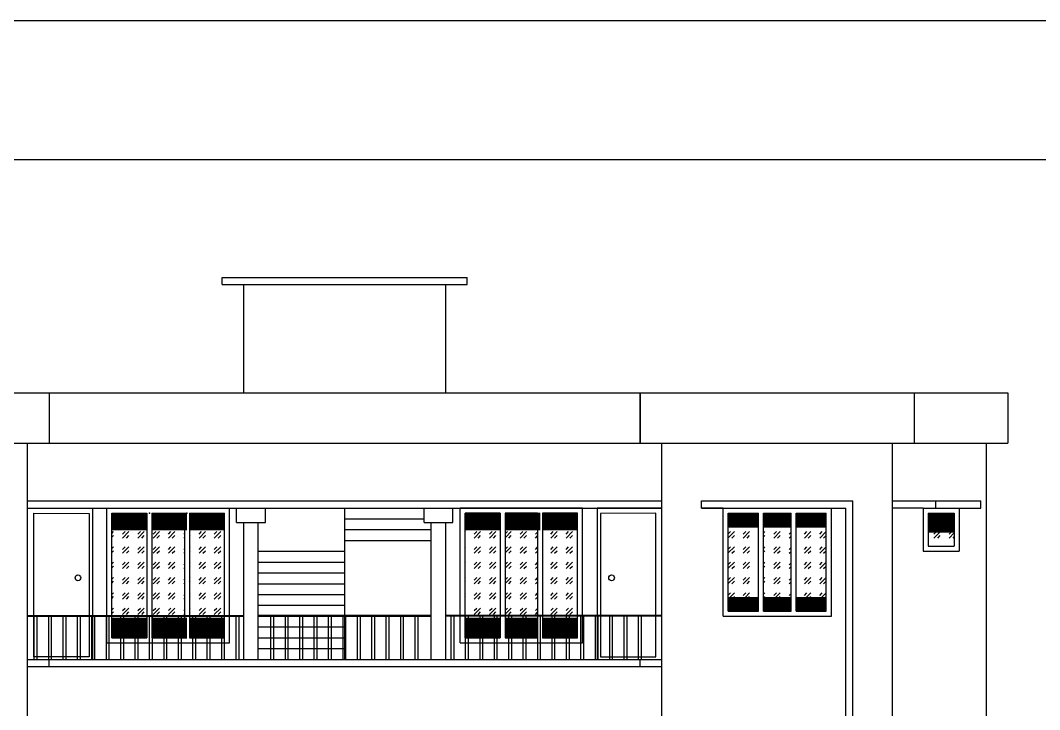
# Model space of a CAD drawing. Header units: metres. Extents: x -701442 to 358, y -36189 to 302.
# Drawn here: x 258.64 to 272.78, y 166.06 to 175.62 of the extents above; entities that cross this region are included whole.
import ezdxf

# ---------------------------------------------------------------- set-up
doc = ezdxf.new("R2010")
doc.units = ezdxf.units.M
doc.header["$MEASUREMENT"] = 0
pattern_1 = [(45, (-5322.28008, -988.31824), (0.2121320344, 0), [0.125, -0.175]), (45, (-5322.22705, -988.31824), (0.2121320344, 0), [0.05, -0.25]), (45, (-5322.28008, -988.26521), (0.2121320344, 0), [0.05, -0.25])]
pattern_2 = [(45, (-5322.40508, -988.31824), (0.2121320344, 0), [0.125, -0.175]), (45, (-5322.35205, -988.31824), (0.2121320344, 0), [0.05, -0.25]), (45, (-5322.40508, -988.26521), (0.2121320344, 0), [0.05, -0.25])]

msp = doc.modelspace()

# ---------------------------------------------------------------- hatches: boundary and pattern name
h = msp.add_hatch()
h.set_pattern_fill('GOST_GLASS', color=256, scale=0.025)
h.set_pattern_definition(pattern_2)
h.paths.add_polyline_path([(260.39909, 168.55386), (259.91409, 168.55386), (259.91409, 167.36386), (260.39909, 167.36386)])
h = msp.add_hatch()
h.set_pattern_fill('GOST_GLASS', color=256, scale=0.025)
h.set_pattern_definition(pattern_2)
h.paths.add_polyline_path([(260.46909, 167.36386), (260.91909, 167.36386), (260.91909, 168.55386), (260.46909, 168.55386)])
h = msp.add_hatch()
h.set_pattern_fill('GOST_GLASS', color=256, scale=0.025)
h.set_pattern_definition(pattern_2)
h.paths.add_polyline_path([(260.98909, 167.36386), (261.47409, 167.36386), (261.47409, 168.55386), (260.98909, 168.55386)])
h = msp.add_hatch()
h.set_pattern_fill('GOST_GLASS', color=256, scale=0.025)
h.set_pattern_definition(pattern_2)
h.paths.add_polyline_path([(264.81409, 167.36386), (265.29909, 167.36386), (265.29909, 168.55386), (264.81409, 168.55386)])
h = msp.add_hatch()
h.set_pattern_fill('GOST_GLASS', color=256, scale=0.025)
h.set_pattern_definition(pattern_2)
h.paths.add_polyline_path([(265.81909, 168.55386), (265.36909, 168.55386), (265.36909, 167.36386), (265.81909, 167.36386)])
h = msp.add_hatch()
h.set_pattern_fill('GOST_GLASS', color=256, scale=0.025)
h.set_pattern_definition(pattern_2)
h.paths.add_polyline_path([(265.88909, 167.36386), (266.37409, 167.36386), (266.37409, 168.55386), (265.88909, 168.55386)])
h = msp.add_hatch()
h.set_pattern_fill('GOST_GLASS', color=256, scale=0.025)
h.set_pattern_definition(pattern_1)
h.paths.add_polyline_path([(268.46409, 167.61386), (268.88209, 167.61386), (268.88209, 168.59386), (268.46409, 168.59386)])
h = msp.add_hatch()
h.set_pattern_fill('GOST_GLASS', color=256, scale=0.025)
h.set_pattern_definition(pattern_1)
h.paths.add_polyline_path([(268.95209, 167.61386), (269.33509, 167.61386), (269.33509, 168.59386), (268.95209, 168.59386)])
h = msp.add_hatch()
h.set_pattern_fill('GOST_GLASS', color=256, scale=0.025)
h.set_pattern_definition(pattern_1)
h.paths.add_polyline_path([(269.40509, 167.61386), (269.82409, 167.61386), (269.82409, 168.59386), (269.40509, 168.59386)])
h = msp.add_hatch()
h.set_pattern_fill('GOST_GLASS', color=256, scale=0.025)
h.set_pattern_definition([(45, (-5322.60508, -988.31824), (0.2121320344, 0), [0.125, -0.175]), (45, (-5322.55205, -988.31824), (0.2121320344, 0), [0.05, -0.25]), (45, (-5322.60508, -988.26521), (0.2121320344, 0), [0.05, -0.25])])
h.paths.add_polyline_path([(271.59909, 168.52386), (271.23909, 168.52386), (271.23909, 168.32386), (271.59909, 168.32386)])

# ---------------------------------------------------------------- linework, layer by layer
for p, q in [((261.44409, 172.05386), (264.84409, 172.05386)), ((261.44409, 171.95386), (261.44409, 172.05386)), ((261.44409, 171.95386), (264.84409, 171.95386)), ((261.74409, 170.45386), (261.74409, 171.95386)), ((264.54409, 170.45386), (264.54409, 171.95386)), ((264.84409, 171.95386), (264.84409, 172.05386)), ((253.84409, 170.45386), (272.34409, 170.45386)), ((259.04409, 170.45386), (259.04409, 169.75386)), ((267.24409, 170.45386), (267.24409, 169.75386)), ((267.24409, 169.75386), (267.24409, 170.45386)), ((271.04409, 170.45386), (271.04409, 169.75386)), ((272.34409, 170.45386), (272.34409, 169.75386)), ((253.84409, 169.75386), (272.34409, 169.75386)), ((258.74409, 166.65386), (258.74409, 169.75386)), ((267.54409, 166.65386), (267.54409, 169.75386)), ((270.74409, 163.65386), (270.74409, 169.75386)), ((272.04409, 163.65386), (272.04409, 169.75386)), ((258.74409, 168.95386), (267.54409, 168.95386)), ((258.74409, 168.85386), (267.54409, 168.85386)), ((258.74409, 168.85386), (259.64409, 168.85386)), ((259.64409, 168.85386), (259.64409, 166.75386)), ((259.84409, 168.85386), (261.54409, 168.85386)), ((259.84409, 166.98386), (259.84409, 168.85386)), ((261.54409, 166.98386), (261.54409, 168.85386)), ((261.64409, 168.65386), (261.64409, 168.85386)), ((262.04409, 168.65386), (262.04409, 168.85386)), ((263.14409, 166.75386), (263.14409, 168.85386)), ((264.24409, 168.65386), (264.24409, 168.85386)), ((264.64409, 168.65386), (264.64409, 168.85386)), ((266.44409, 168.85386), (264.74409, 168.85386)), ((264.74409, 166.98386), (264.74409, 168.85386)), ((266.44409, 166.98386), (266.44409, 168.85386)), ((267.54409, 168.85386), (266.64409, 168.85386)), ((266.64409, 168.85386), (266.64409, 166.75386)), ((268.09409, 168.95364), (270.19409, 168.95364)), ((268.09409, 168.85364), (268.09409, 168.95364)), ((268.09409, 168.85364), (270.09409, 168.85364)), ((268.39409, 168.85364), (268.09409, 168.85364)), ((268.39409, 168.85386), (269.89409, 168.85386)), ((268.39409, 167.35386), (268.39409, 168.85386)), ((269.89409, 167.35386), (269.89409, 168.85386)), ((270.09409, 165.85386), (270.09409, 168.85364)), ((270.19409, 165.75408), (270.19409, 168.95364)), ((270.74409, 168.95386), (271.96909, 168.95386)), ((271.16909, 168.85386), (270.74409, 168.85386)), ((271.16909, 168.85386), (271.66909, 168.85386)), ((271.16909, 168.85386), (271.16909, 168.25386)), ((271.34409, 168.85386), (271.34409, 168.95386)), ((271.66909, 168.85386), (271.66909, 168.25386)), ((271.66909, 168.85386), (271.96909, 168.85386)), ((271.96909, 168.85386), (271.96909, 168.95386)), ((259.91409, 168.78386), (260.39909, 168.78386)), ((259.91409, 167.05386), (259.91409, 168.78386)), ((259.91409, 168.78386), (260.39909, 168.78386)), ((259.91409, 168.77386), (260.39909, 168.77386)), ((259.91409, 168.76386), (260.39909, 168.76386)), ((259.91409, 168.75386), (260.39909, 168.75386)), ((259.91409, 168.75386), (260.39909, 168.75386)), ((259.91409, 168.74386), (260.39909, 168.74386)), ((259.91409, 168.73386), (260.39909, 168.73386)), ((259.91409, 168.72386), (260.39909, 168.72386)), ((259.91409, 168.71386), (260.39909, 168.71386)), ((259.91409, 168.70386), (260.39909, 168.70386)), ((259.91409, 168.69386), (260.39909, 168.69386)), ((259.91409, 168.68386), (260.39909, 168.68386)), ((260.39909, 168.78386), (260.39909, 167.05386)), ((260.46909, 168.78386), (260.91909, 168.78386)), ((260.46909, 168.78386), (260.46909, 167.05386)), ((260.46909, 168.78386), (260.95409, 168.78386)), ((260.46909, 168.77386), (260.95409, 168.77386)), ((260.46909, 168.76386), (260.95409, 168.76386)), ((260.46909, 168.75386), (260.95409, 168.75386)), ((260.46909, 168.75386), (260.95409, 168.75386)), ((260.46909, 168.74386), (260.95409, 168.74386)), ((260.46909, 168.73386), (260.95409, 168.73386)), ((260.46909, 168.72386), (260.95409, 168.72386)), ((260.46909, 168.71386), (260.95409, 168.71386)), ((260.46909, 168.70386), (260.95409, 168.70386)), ((260.46909, 168.69386), (260.95409, 168.69386)), ((260.46909, 168.68386), (260.95409, 168.68386)), ((260.91909, 168.78386), (260.91909, 167.05386)), ((260.98909, 168.78386), (261.47409, 168.78386)), ((260.98909, 168.78386), (260.98909, 167.05386)), ((260.98909, 168.78386), (261.47409, 168.78386)), ((260.98909, 168.77386), (261.47409, 168.77386)), ((260.98909, 168.76386), (261.47409, 168.76386)), ((260.98909, 168.75386), (261.47409, 168.75386)), ((260.98909, 168.75386), (261.47409, 168.75386)), ((260.98909, 168.74386), (261.47409, 168.74386)), ((260.98909, 168.73386), (261.47409, 168.73386)), ((260.98909, 168.72386), (261.47409, 168.72386)), ((260.98909, 168.71386), (261.47409, 168.71386)), ((260.98909, 168.70386), (261.47409, 168.70386)), ((260.98909, 168.69386), (261.47409, 168.69386)), ((260.98909, 168.68386), (261.47409, 168.68386)), ((261.47409, 167.05386), (261.47409, 168.78386)), ((263.14409, 168.70386), (264.24409, 168.70386)), ((265.29909, 168.78386), (264.81409, 168.78386)), ((264.81409, 167.05386), (264.81409, 168.78386)), ((264.81409, 168.78386), (265.29909, 168.78386)), ((264.81409, 168.77386), (265.29909, 168.77386)), ((264.81409, 168.76386), (265.29909, 168.76386)), ((264.81409, 168.75386), (265.29909, 168.75386)), ((264.81409, 168.75386), (265.29909, 168.75386)), ((264.81409, 168.74386), (265.29909, 168.74386)), ((264.81409, 168.73386), (265.29909, 168.73386)), ((264.81409, 168.72386), (265.29909, 168.72386)), ((264.81409, 168.71386), (265.29909, 168.71386)), ((264.81409, 168.70386), (265.29909, 168.70386)), ((264.81409, 168.69386), (265.29909, 168.69386)), ((264.81409, 168.68386), (265.29909, 168.68386)), ((265.29909, 168.78386), (265.29909, 167.05386)), ((265.81909, 168.78386), (265.36909, 168.78386)), ((265.36909, 168.78386), (265.36909, 167.05386)), ((265.36909, 168.78386), (265.85409, 168.78386)), ((265.36909, 168.77386), (265.85409, 168.77386)), ((265.36909, 168.76386), (265.85409, 168.76386)), ((265.36909, 168.75386), (265.85409, 168.75386)), ((265.36909, 168.75386), (265.85409, 168.75386)), ((265.36909, 168.74386), (265.85409, 168.74386)), ((265.36909, 168.73386), (265.85409, 168.73386)), ((265.36909, 168.72386), (265.85409, 168.72386)), ((265.36909, 168.71386), (265.85409, 168.71386)), ((265.36909, 168.70386), (265.85409, 168.70386)), ((265.36909, 168.69386), (265.85409, 168.69386)), ((265.36909, 168.68386), (265.85409, 168.68386)), ((265.81909, 168.78386), (265.81909, 167.05386)), ((266.37409, 168.78386), (265.88909, 168.78386)), ((265.88909, 168.78386), (265.88909, 167.05386)), ((265.88909, 168.78386), (266.37409, 168.78386)), ((265.88909, 168.77386), (266.37409, 168.77386)), ((265.88909, 168.76386), (266.37409, 168.76386)), ((265.88909, 168.75386), (266.37409, 168.75386)), ((265.88909, 168.75386), (266.37409, 168.75386)), ((265.88909, 168.74386), (266.37409, 168.74386)), ((265.88909, 168.73386), (266.37409, 168.73386)), ((265.88909, 168.72386), (266.37409, 168.72386)), ((265.88909, 168.71386), (266.37409, 168.71386)), ((265.88909, 168.70386), (266.37409, 168.70386)), ((265.88909, 168.69386), (266.37409, 168.69386)), ((265.88909, 168.68386), (266.37409, 168.68386)), ((266.37409, 167.05386), (266.37409, 168.78386)), ((268.46409, 168.78386), (268.88209, 168.78386)), ((268.46409, 167.42386), (268.46409, 168.78386)), ((268.46409, 168.78386), (268.88209, 168.78386)), ((268.46409, 168.77386), (268.88209, 168.77386)), ((268.46409, 168.76386), (268.88209, 168.76386)), ((268.46409, 168.75386), (268.88209, 168.75386)), ((268.46409, 168.74386), (268.88209, 168.74386)), ((268.46409, 168.73386), (268.88209, 168.73386)), ((268.46409, 168.72386), (268.88209, 168.72386)), ((268.46409, 168.71386), (268.88209, 168.71386)), ((268.46409, 168.70386), (268.88209, 168.70386)), ((268.46409, 168.69386), (268.88209, 168.69386)), ((268.46409, 168.68386), (268.88209, 168.68386)), ((268.88209, 167.42386), (268.88209, 168.78386)), ((268.95209, 168.78386), (269.33509, 168.78386)), ((268.95209, 167.42386), (268.95209, 168.78386)), ((268.95209, 168.78386), (269.33509, 168.78386)), ((268.95209, 168.77386), (269.33509, 168.77386)), ((268.95209, 168.76386), (269.33509, 168.76386)), ((268.95209, 168.75386), (269.33509, 168.75386)), ((268.95209, 168.74386), (269.33509, 168.74386)), ((268.95209, 168.73386), (269.33509, 168.73386)), ((268.95209, 168.72386), (269.33509, 168.72386)), ((268.95209, 168.71386), (269.33509, 168.71386)), ((268.95209, 168.70386), (269.33509, 168.70386)), ((268.95209, 168.69386), (269.33509, 168.69386)), ((268.95209, 168.68386), (269.33509, 168.68386)), ((269.33509, 167.42386), (269.33509, 168.78386)), ((269.40509, 168.78386), (269.82409, 168.78386)), ((269.40509, 167.42386), (269.40509, 168.78386)), ((269.40509, 168.78386), (269.82309, 168.78386)), ((269.40509, 168.77386), (269.82309, 168.77386)), ((269.40509, 168.76386), (269.82309, 168.76386)), ((269.40509, 168.75386), (269.82309, 168.75386)), ((269.40509, 168.74386), (269.82309, 168.74386)), ((269.40509, 168.73386), (269.82309, 168.73386)), ((269.40509, 168.72386), (269.82309, 168.72386)), ((269.40509, 168.71386), (269.82309, 168.71386)), ((269.40509, 168.70386), (269.82309, 168.70386)), ((269.40509, 168.69386), (269.82309, 168.69386)), ((269.40509, 168.68386), (269.82309, 168.68386)), ((269.82409, 167.42386), (269.82409, 168.78386)), ((271.23909, 168.78386), (271.59909, 168.78386)), ((271.23909, 168.78386), (271.23909, 168.32386)), ((271.23909, 168.77386), (271.59909, 168.77386)), ((271.23909, 168.76386), (271.59909, 168.76386)), ((271.23909, 168.75386), (271.59909, 168.75386)), ((271.23909, 168.74386), (271.59909, 168.74386)), ((271.23909, 168.73386), (271.59909, 168.73386)), ((271.23909, 168.72386), (271.59909, 168.72386)), ((271.23909, 168.71386), (271.59909, 168.71386)), ((271.23909, 168.70386), (271.59909, 168.70386)), ((271.23909, 168.69386), (271.59909, 168.69386)), ((271.23909, 168.68386), (271.59909, 168.68386)), ((271.59909, 168.78386), (271.59909, 168.32386)), ((259.91409, 168.67386), (260.39909, 168.67386)), ((259.91409, 168.66386), (260.39909, 168.66386)), ((259.91409, 168.65386), (260.39909, 168.65386)), ((259.91409, 168.64386), (260.39909, 168.64386)), ((259.91409, 168.63386), (260.39909, 168.63386)), ((259.91409, 168.62386), (260.39909, 168.62386)), ((259.91409, 168.61386), (260.39909, 168.61386)), ((259.91409, 168.60386), (260.39909, 168.60386)), ((259.91409, 168.59386), (260.39909, 168.59386)), ((259.91409, 168.58386), (260.39909, 168.58386)), ((259.91409, 168.57386), (260.39909, 168.57386)), ((259.91409, 168.56386), (260.39909, 168.56386)), ((259.91409, 168.55386), (260.39909, 168.55386)), ((260.46909, 168.67386), (260.95409, 168.67386)), ((260.46909, 168.66386), (260.95409, 168.66386)), ((260.46909, 168.65386), (260.95409, 168.65386)), ((260.46909, 168.64386), (260.95409, 168.64386)), ((260.46909, 168.63386), (260.95409, 168.63386)), ((260.46909, 168.62386), (260.95409, 168.62386)), ((260.46909, 168.61386), (260.95409, 168.61386)), ((260.46909, 168.60386), (260.95409, 168.60386)), ((260.46909, 168.59386), (260.95409, 168.59386)), ((260.46909, 168.58386), (260.95409, 168.58386)), ((260.46909, 168.57386), (260.95409, 168.57386)), ((260.46909, 168.56386), (260.95409, 168.56386)), ((260.46909, 168.55386), (260.95409, 168.55386)), ((260.98909, 168.67386), (261.47409, 168.67386)), ((260.98909, 168.66386), (261.47409, 168.66386)), ((260.98909, 168.65386), (261.47409, 168.65386)), ((260.98909, 168.64386), (261.47409, 168.64386)), ((260.98909, 168.63386), (261.47409, 168.63386)), ((260.98909, 168.62386), (261.47409, 168.62386)), ((260.98909, 168.61386), (261.47409, 168.61386)), ((260.98909, 168.60386), (261.47409, 168.60386)), ((260.98909, 168.59386), (261.47409, 168.59386)), ((260.98909, 168.58386), (261.47409, 168.58386)), ((260.98909, 168.57386), (261.47409, 168.57386)), ((260.98909, 168.56386), (261.47409, 168.56386)), ((260.98909, 168.55386), (261.47409, 168.55386)), ((261.64409, 168.65386), (262.04409, 168.65386)), ((261.74409, 166.75386), (261.74409, 168.65386)), ((261.94409, 166.75386), (261.94409, 168.65386)), ((263.14409, 168.55386), (264.34409, 168.55386)), ((264.24409, 168.65386), (264.64409, 168.65386)), ((264.34409, 166.75386), (264.34409, 168.65386)), ((264.34409, 166.75386), (264.34409, 168.65386)), ((264.54409, 166.75386), (264.54409, 168.65386)), ((264.81409, 168.67386), (265.29909, 168.67386)), ((264.81409, 168.66386), (265.29909, 168.66386)), ((264.81409, 168.65386), (265.29909, 168.65386)), ((264.81409, 168.64386), (265.29909, 168.64386)), ((264.81409, 168.63386), (265.29909, 168.63386)), ((264.81409, 168.62386), (265.29909, 168.62386)), ((264.81409, 168.61386), (265.29909, 168.61386)), ((264.81409, 168.60386), (265.29909, 168.60386)), ((264.81409, 168.59386), (265.29909, 168.59386)), ((264.81409, 168.58386), (265.29909, 168.58386)), ((264.81409, 168.57386), (265.29909, 168.57386)), ((264.81409, 168.56386), (265.29909, 168.56386)), ((264.81409, 168.55386), (265.29909, 168.55386)), ((265.36909, 168.67386), (265.85409, 168.67386)), ((265.36909, 168.66386), (265.85409, 168.66386)), ((265.36909, 168.65386), (265.85409, 168.65386)), ((265.36909, 168.64386), (265.85409, 168.64386)), ((265.36909, 168.63386), (265.85409, 168.63386)), ((265.36909, 168.62386), (265.85409, 168.62386)), ((265.36909, 168.61386), (265.85409, 168.61386)), ((265.36909, 168.60386), (265.85409, 168.60386)), ((265.36909, 168.59386), (265.85409, 168.59386)), ((265.36909, 168.58386), (265.85409, 168.58386)), ((265.36909, 168.57386), (265.85409, 168.57386)), ((265.36909, 168.56386), (265.85409, 168.56386)), ((265.36909, 168.55386), (265.85409, 168.55386)), ((265.88909, 168.67386), (266.37409, 168.67386)), ((265.88909, 168.66386), (266.37409, 168.66386)), ((265.88909, 168.65386), (266.37409, 168.65386)), ((265.88909, 168.64386), (266.37409, 168.64386)), ((265.88909, 168.63386), (266.37409, 168.63386)), ((265.88909, 168.62386), (266.37409, 168.62386)), ((265.88909, 168.61386), (266.37409, 168.61386)), ((265.88909, 168.60386), (266.37409, 168.60386)), ((265.88909, 168.59386), (266.37409, 168.59386)), ((265.88909, 168.58386), (266.37409, 168.58386)), ((265.88909, 168.57386), (266.37409, 168.57386)), ((265.88909, 168.56386), (266.37409, 168.56386)), ((265.88909, 168.55386), (266.37409, 168.55386)), ((268.46409, 168.67386), (268.88209, 168.67386)), ((268.46409, 168.66386), (268.88209, 168.66386)), ((268.46409, 168.65386), (268.88209, 168.65386)), ((268.46409, 168.64386), (268.88209, 168.64386)), ((268.46409, 168.63386), (268.88209, 168.63386)), ((268.46409, 168.62386), (268.88209, 168.62386)), ((268.46409, 168.61386), (268.88209, 168.61386)), ((268.46409, 168.60386), (268.88209, 168.60386)), ((268.46409, 168.59386), (268.88209, 168.59386)), ((268.95209, 168.67386), (269.33509, 168.67386)), ((268.95209, 168.66386), (269.33509, 168.66386)), ((268.95209, 168.65386), (269.33509, 168.65386)), ((268.95209, 168.64386), (269.33509, 168.64386)), ((268.95209, 168.63386), (269.33509, 168.63386)), ((268.95209, 168.62386), (269.33509, 168.62386)), ((268.95209, 168.61386), (269.33509, 168.61386)), ((268.95209, 168.60386), (269.33509, 168.60386)), ((268.95209, 168.59386), (269.33509, 168.59386)), ((269.40509, 168.67386), (269.82309, 168.67386)), ((269.40509, 168.66386), (269.82309, 168.66386)), ((269.40509, 168.65386), (269.82309, 168.65386)), ((269.40509, 168.64386), (269.82309, 168.64386)), ((269.40509, 168.63386), (269.82309, 168.63386)), ((269.40509, 168.62386), (269.82309, 168.62386)), ((269.40509, 168.61386), (269.82309, 168.61386)), ((269.40509, 168.60386), (269.82309, 168.60386)), ((269.40509, 168.59386), (269.82309, 168.59386)), ((271.23909, 168.67386), (271.59909, 168.67386)), ((271.23909, 168.66386), (271.59909, 168.66386)), ((271.23909, 168.65386), (271.59909, 168.65386)), ((271.23909, 168.64386), (271.59909, 168.64386)), ((271.23909, 168.63386), (271.59909, 168.63386)), ((271.23909, 168.62386), (271.59909, 168.62386)), ((271.23909, 168.61386), (271.59909, 168.61386)), ((271.23909, 168.60386), (271.59909, 168.60386)), ((271.23909, 168.59386), (271.59909, 168.59386)), ((271.23909, 168.58386), (271.59909, 168.58386)), ((271.23909, 168.57386), (271.59909, 168.57386)), ((271.23909, 168.56386), (271.59909, 168.56386)), ((271.23909, 168.55386), (271.59909, 168.55386)), ((271.23909, 168.54386), (271.59909, 168.54386)), ((263.14409, 168.40386), (264.34409, 168.40386)), ((271.23909, 168.53386), (271.59909, 168.53386)), ((271.23909, 168.52386), (271.59909, 168.52386)), ((271.23909, 168.32386), (271.59909, 168.32386)), ((261.94409, 168.25386), (263.14409, 168.25386)), ((271.16909, 168.25386), (271.66909, 168.25386)), ((261.94409, 168.10386), (263.14409, 168.10386)), ((261.94409, 167.95386), (263.14409, 167.95386)), ((261.94409, 167.80386), (263.14409, 167.80386)), ((261.94409, 167.65386), (263.14409, 167.65386)), ((268.46409, 167.61386), (268.88209, 167.61386)), ((268.46409, 167.60386), (268.88209, 167.60386)), ((268.46409, 167.59386), (268.88209, 167.59386)), ((268.46409, 167.58386), (268.88209, 167.58386)), ((268.46409, 167.57386), (268.88209, 167.57386)), ((268.46409, 167.56386), (268.88209, 167.56386)), ((268.46409, 167.55386), (268.88209, 167.55386)), ((268.95209, 167.61386), (269.33509, 167.61386)), ((268.95209, 167.60386), (269.33509, 167.60386)), ((268.95209, 167.59386), (269.33509, 167.59386)), ((268.95209, 167.58386), (269.33509, 167.58386)), ((268.95209, 167.57386), (269.33509, 167.57386)), ((268.95209, 167.56386), (269.33509, 167.56386)), ((268.95209, 167.55386), (269.33509, 167.55386)), ((269.40509, 167.61386), (269.82309, 167.61386)), ((269.40509, 167.60386), (269.82309, 167.60386)), ((269.40509, 167.59386), (269.82309, 167.59386)), ((269.40509, 167.58386), (269.82309, 167.58386)), ((269.40509, 167.57386), (269.82309, 167.57386)), ((269.40509, 167.56386), (269.82309, 167.56386)), ((269.40509, 167.55386), (269.82309, 167.55386)), ((261.94409, 167.50386), (263.14409, 167.50386)), ((268.46409, 167.54386), (268.88209, 167.54386)), ((268.46409, 167.53386), (268.88209, 167.53386)), ((268.46409, 167.52386), (268.88209, 167.52386)), ((268.46409, 167.51386), (268.88209, 167.51386)), ((268.46409, 167.50386), (268.88209, 167.50386)), ((268.46409, 167.49386), (268.88209, 167.49386)), ((268.46409, 167.48386), (268.88209, 167.48386)), ((268.46409, 167.47386), (268.88209, 167.47386)), ((268.46409, 167.46386), (268.88209, 167.46386)), ((268.46409, 167.45386), (268.88209, 167.45386)), ((268.46409, 167.44386), (268.88209, 167.44386)), ((268.46409, 167.43386), (268.88209, 167.43386)), ((268.46409, 167.42386), (268.88209, 167.42386)), ((268.95209, 167.54386), (269.33509, 167.54386)), ((268.95209, 167.53386), (269.33509, 167.53386)), ((268.95209, 167.52386), (269.33509, 167.52386)), ((268.95209, 167.51386), (269.33509, 167.51386)), ((268.95209, 167.50386), (269.33509, 167.50386)), ((268.95209, 167.49386), (269.33509, 167.49386)), ((268.95209, 167.48386), (269.33509, 167.48386)), ((268.95209, 167.47386), (269.33509, 167.47386)), ((268.95209, 167.46386), (269.33509, 167.46386)), ((268.95209, 167.45386), (269.33509, 167.45386)), ((268.95209, 167.44386), (269.33509, 167.44386)), ((268.95209, 167.43386), (269.33509, 167.43386)), ((268.95209, 167.42386), (269.33509, 167.42386)), ((269.40509, 167.54386), (269.82309, 167.54386)), ((269.40509, 167.53386), (269.82309, 167.53386)), ((269.40509, 167.52386), (269.82309, 167.52386)), ((269.40509, 167.51386), (269.82309, 167.51386)), ((269.40509, 167.50386), (269.82309, 167.50386)), ((269.40509, 167.49386), (269.82309, 167.49386)), ((269.40509, 167.48386), (269.82309, 167.48386)), ((269.40509, 167.47386), (269.82309, 167.47386)), ((269.40509, 167.46386), (269.82309, 167.46386)), ((269.40509, 167.45386), (269.82309, 167.45386)), ((269.40509, 167.44386), (269.82309, 167.44386)), ((269.40509, 167.43386), (269.82309, 167.43386)), ((269.40509, 167.42386), (269.82409, 167.42386)), ((258.74409, 167.36386), (261.74409, 167.36386)), ((258.74409, 167.35386), (261.74409, 167.35386)), ((258.83255, 167.35386), (258.83255, 166.75386)), ((258.87255, 167.35386), (258.87255, 166.75386)), ((259.03255, 167.35386), (259.03255, 166.75386)), ((259.07255, 167.35386), (259.07255, 166.75386)), ((259.23255, 167.35386), (259.23255, 166.75386)), ((259.27255, 167.35386), (259.27255, 166.75386)), ((259.43255, 167.35386), (259.43255, 166.75386)), ((259.47255, 167.35386), (259.47255, 166.75386)), ((259.63255, 167.35386), (259.63255, 166.75386)), ((259.67255, 167.35386), (259.67255, 166.75386)), ((259.83255, 167.35386), (259.83255, 166.75386)), ((259.87255, 167.35386), (259.87255, 166.75386)), ((259.91409, 167.32386), (260.39909, 167.32386)), ((259.91409, 167.31386), (260.39909, 167.31386)), ((259.91409, 167.30386), (260.39909, 167.30386)), ((259.91409, 167.29386), (260.39909, 167.29386)), ((259.91409, 167.28386), (260.39909, 167.28386)), ((259.91409, 167.27386), (260.39909, 167.27386)), ((260.03255, 167.35386), (260.03255, 166.75386)), ((260.07255, 167.35386), (260.07255, 166.75386)), ((260.23255, 167.35386), (260.23255, 166.75386)), ((260.27255, 167.35386), (260.27255, 166.75386)), ((260.43255, 167.35386), (260.43255, 166.75386)), ((260.46909, 167.32386), (260.95409, 167.32386)), ((260.46909, 167.31386), (260.95409, 167.31386)), ((260.46909, 167.30386), (260.95409, 167.30386)), ((260.46909, 167.29386), (260.95409, 167.29386)), ((260.46909, 167.28386), (260.95409, 167.28386)), ((260.46909, 167.27386), (260.95409, 167.27386)), ((260.47255, 167.35386), (260.47255, 166.75386)), ((260.63255, 167.35386), (260.63255, 166.75386)), ((260.67255, 167.35386), (260.67255, 166.75386)), ((260.83255, 167.35386), (260.83255, 166.75386)), ((260.87255, 167.35386), (260.87255, 166.75386)), ((260.98909, 167.32386), (261.47409, 167.32386)), ((260.98909, 167.31386), (261.47409, 167.31386)), ((260.98909, 167.30386), (261.47409, 167.30386)), ((260.98909, 167.29386), (261.47409, 167.29386)), ((260.98909, 167.28386), (261.47409, 167.28386)), ((260.98909, 167.27386), (261.47409, 167.27386)), ((261.03255, 167.35386), (261.03255, 166.75386)), ((261.07255, 167.35386), (261.07255, 166.75386)), ((261.23255, 167.35386), (261.23255, 166.75386)), ((261.27255, 167.35386), (261.27255, 166.75386)), ((261.43255, 167.35386), (261.43255, 166.75386)), ((261.47255, 167.35386), (261.47255, 166.75386)), ((261.63255, 167.35386), (261.63255, 166.75386)), ((261.67255, 167.35386), (261.67255, 166.75386)), ((264.34409, 167.36386), (261.94409, 167.36386)), ((261.94409, 167.35386), (263.14409, 167.35386)), ((261.94409, 167.35386), (264.34409, 167.35386)), ((262.11589, 167.35386), (262.11589, 166.75386)), ((262.15589, 167.35386), (262.15589, 166.75386)), ((262.31589, 167.35386), (262.31589, 166.75386)), ((262.35589, 167.35386), (262.35589, 166.75386)), ((262.51589, 167.35386), (262.51589, 166.75386)), ((262.55589, 167.35386), (262.55589, 166.75386)), ((262.71589, 167.35386), (262.71589, 166.75386)), ((262.75589, 167.35386), (262.75589, 166.75386)), ((262.91589, 167.35386), (262.91589, 166.75386)), ((262.95589, 167.35386), (262.95589, 166.75386)), ((263.11589, 167.35386), (263.11589, 166.75386)), ((263.15589, 167.35386), (263.15589, 166.75386)), ((263.31589, 167.35386), (263.31589, 166.75386)), ((263.35589, 167.35386), (263.35589, 166.75386)), ((263.51589, 167.35386), (263.51589, 166.75386)), ((263.55589, 167.35386), (263.55589, 166.75386)), ((263.71589, 167.35386), (263.71589, 166.75386)), ((263.75589, 167.35386), (263.75589, 166.75386)), ((263.91589, 167.35386), (263.91589, 166.75386)), ((263.95589, 167.35386), (263.95589, 166.75386)), ((264.11589, 167.35386), (264.11589, 166.75386)), ((264.15589, 167.35386), (264.15589, 166.75386)), ((267.54409, 167.36386), (264.54409, 167.36386)), ((267.54409, 167.35386), (264.54409, 167.35386)), ((264.61563, 167.35386), (264.61563, 166.75386)), ((267.54409, 167.35386), (264.64409, 167.35386)), ((264.65563, 167.35386), (264.65563, 166.75386)), ((264.81409, 167.32386), (265.29909, 167.32386)), ((264.81409, 167.31386), (265.29909, 167.31386)), ((264.81409, 167.30386), (265.29909, 167.30386)), ((264.81409, 167.29386), (265.29909, 167.29386)), ((264.81409, 167.28386), (265.29909, 167.28386)), ((264.81409, 167.27386), (265.29909, 167.27386)), ((264.81563, 167.35386), (264.81563, 166.75386)), ((264.85563, 167.35386), (264.85563, 166.75386)), ((265.01563, 167.35386), (265.01563, 166.75386)), ((265.05563, 167.35386), (265.05563, 166.75386)), ((265.21563, 167.35386), (265.21563, 166.75386)), ((265.25563, 167.35386), (265.25563, 166.75386)), ((265.36909, 167.32386), (265.81909, 167.32386)), ((265.36909, 167.31386), (265.81909, 167.31386)), ((265.36909, 167.30386), (265.81909, 167.30386)), ((265.36909, 167.29386), (265.81909, 167.29386)), ((265.36909, 167.28386), (265.81909, 167.28386)), ((265.36909, 167.27386), (265.81909, 167.27386)), ((265.41563, 167.35386), (265.41563, 166.75386)), ((265.45563, 167.35386), (265.45563, 166.75386)), ((265.61563, 167.35386), (265.61563, 166.75386)), ((265.65563, 167.35386), (265.65563, 166.75386)), ((265.81563, 167.35386), (265.81563, 166.75386)), ((265.85563, 167.35386), (265.85563, 166.75386)), ((265.88909, 167.32386), (266.37409, 167.32386)), ((265.88909, 167.31386), (266.37409, 167.31386)), ((265.88909, 167.30386), (266.37409, 167.30386)), ((265.88909, 167.29386), (266.37409, 167.29386)), ((265.88909, 167.28386), (266.37409, 167.28386)), ((265.88909, 167.27386), (266.37409, 167.27386)), ((266.01563, 167.35386), (266.01563, 166.75386)), ((266.05563, 167.35386), (266.05563, 166.75386)), ((266.21563, 167.35386), (266.21563, 166.75386)), ((266.25563, 167.35386), (266.25563, 166.75386)), ((266.41563, 167.35386), (266.41563, 166.75386)), ((266.45563, 167.35386), (266.45563, 166.75386)), ((266.61563, 167.35386), (266.61563, 166.75386)), ((266.65563, 167.35386), (266.65563, 166.75386)), ((266.81563, 167.35386), (266.81563, 166.75386)), ((266.85563, 167.35386), (266.85563, 166.75386)), ((267.01563, 167.35386), (267.01563, 166.75386)), ((267.05563, 167.35386), (267.05563, 166.75386)), ((267.21563, 167.35386), (267.21563, 166.75386)), ((267.25563, 167.35386), (267.25563, 166.75386)), ((268.39409, 167.35386), (269.89409, 167.35386)), ((259.91409, 167.26386), (260.39909, 167.26386)), ((259.91409, 167.25386), (260.39909, 167.25386)), ((259.91409, 167.24386), (260.39909, 167.24386)), ((259.91409, 167.23386), (260.39909, 167.23386)), ((259.91409, 167.22386), (260.39909, 167.22386)), ((259.91409, 167.21386), (260.39909, 167.21386)), ((259.91409, 167.20386), (260.39909, 167.20386)), ((259.91409, 167.19386), (260.39909, 167.19386)), ((259.91409, 167.18386), (260.39909, 167.18386)), ((259.91409, 167.17386), (260.39909, 167.17386)), ((259.91409, 167.16386), (260.39909, 167.16386)), ((259.91409, 167.15386), (260.39909, 167.15386)), ((259.91409, 167.14386), (260.39909, 167.14386)), ((259.91409, 167.13386), (260.39909, 167.13386)), ((259.91409, 167.12386), (260.39909, 167.12386)), ((260.46909, 167.26386), (260.95409, 167.26386)), ((260.46909, 167.25386), (260.95409, 167.25386)), ((260.46909, 167.24386), (260.95409, 167.24386)), ((260.46909, 167.23386), (260.95409, 167.23386)), ((260.46909, 167.22386), (260.95409, 167.22386)), ((260.46909, 167.21386), (260.95409, 167.21386)), ((260.46909, 167.20386), (260.95409, 167.20386)), ((260.46909, 167.19386), (260.95409, 167.19386)), ((260.46909, 167.18386), (260.95409, 167.18386)), ((260.46909, 167.17386), (260.95409, 167.17386)), ((260.46909, 167.16386), (260.95409, 167.16386)), ((260.46909, 167.15386), (260.95409, 167.15386)), ((260.46909, 167.14386), (260.95409, 167.14386)), ((260.46909, 167.13386), (260.95409, 167.13386)), ((260.46909, 167.12386), (260.95409, 167.12386)), ((260.98909, 167.26386), (261.47409, 167.26386)), ((260.98909, 167.25386), (261.47409, 167.25386)), ((260.98909, 167.24386), (261.47409, 167.24386)), ((260.98909, 167.23386), (261.47409, 167.23386)), ((260.98909, 167.22386), (261.47409, 167.22386)), ((260.98909, 167.21386), (261.47409, 167.21386)), ((260.98909, 167.20386), (261.47409, 167.20386)), ((260.98909, 167.19386), (261.47409, 167.19386)), ((260.98909, 167.18386), (261.47409, 167.18386)), ((260.98909, 167.17386), (261.47409, 167.17386)), ((260.98909, 167.16386), (261.47409, 167.16386)), ((260.98909, 167.15386), (261.47409, 167.15386)), ((260.98909, 167.14386), (261.47409, 167.14386)), ((260.98909, 167.13386), (261.47409, 167.13386)), ((260.98909, 167.12386), (261.47409, 167.12386)), ((261.94409, 167.20386), (263.14409, 167.20386)), ((264.81409, 167.26386), (265.29909, 167.26386)), ((264.81409, 167.25386), (265.29909, 167.25386)), ((264.81409, 167.24386), (265.29909, 167.24386)), ((264.81409, 167.23386), (265.29909, 167.23386)), ((264.81409, 167.22386), (265.29909, 167.22386)), ((264.81409, 167.21386), (265.29909, 167.21386)), ((264.81409, 167.20386), (265.29909, 167.20386)), ((264.81409, 167.19386), (265.29909, 167.19386)), ((264.81409, 167.18386), (265.29909, 167.18386)), ((264.81409, 167.17386), (265.29909, 167.17386)), ((264.81409, 167.16386), (265.29909, 167.16386)), ((264.81409, 167.15386), (265.29909, 167.15386)), ((264.81409, 167.14386), (265.29909, 167.14386)), ((264.81409, 167.13386), (265.29909, 167.13386)), ((264.81409, 167.12386), (265.29909, 167.12386)), ((265.36909, 167.26386), (265.81909, 167.26386)), ((265.36909, 167.25386), (265.81909, 167.25386)), ((265.36909, 167.24386), (265.81909, 167.24386)), ((265.36909, 167.23386), (265.81909, 167.23386)), ((265.36909, 167.22386), (265.81909, 167.22386)), ((265.36909, 167.21386), (265.81909, 167.21386)), ((265.36909, 167.20386), (265.81909, 167.20386)), ((265.36909, 167.19386), (265.81909, 167.19386)), ((265.36909, 167.18386), (265.81909, 167.18386)), ((265.36909, 167.17386), (265.81909, 167.17386)), ((265.36909, 167.16386), (265.81909, 167.16386)), ((265.36909, 167.15386), (265.81909, 167.15386)), ((265.36909, 167.14386), (265.81909, 167.14386)), ((265.36909, 167.13386), (265.81909, 167.13386)), ((265.36909, 167.12386), (265.81909, 167.12386)), ((265.88909, 167.26386), (266.37409, 167.26386)), ((265.88909, 167.25386), (266.37409, 167.25386)), ((265.88909, 167.24386), (266.37409, 167.24386)), ((265.88909, 167.23386), (266.37409, 167.23386)), ((265.88909, 167.22386), (266.37409, 167.22386)), ((265.88909, 167.21386), (266.37409, 167.21386)), ((265.88909, 167.20386), (266.37409, 167.20386)), ((265.88909, 167.19386), (266.37409, 167.19386)), ((265.88909, 167.18386), (266.37409, 167.18386)), ((265.88909, 167.17386), (266.37409, 167.17386)), ((265.88909, 167.16386), (266.37409, 167.16386)), ((265.88909, 167.15386), (266.37409, 167.15386)), ((265.88909, 167.14386), (266.37409, 167.14386)), ((265.88909, 167.13386), (266.37409, 167.13386)), ((265.88909, 167.12386), (266.37409, 167.12386)), ((259.84409, 166.98386), (261.54409, 166.98386)), ((259.91409, 167.11386), (260.39909, 167.11386)), ((259.91409, 167.10386), (260.39909, 167.10386)), ((259.91409, 167.09386), (260.39909, 167.09386)), ((259.91409, 167.08386), (260.39909, 167.08386)), ((259.91409, 167.07386), (260.39909, 167.07386)), ((259.91409, 167.06386), (260.39909, 167.06386)), ((259.91409, 167.05386), (260.39909, 167.05386)), ((259.91409, 167.05386), (260.39909, 167.05386)), ((260.46909, 167.11386), (260.95409, 167.11386)), ((260.46909, 167.10386), (260.95409, 167.10386)), ((260.46909, 167.09386), (260.95409, 167.09386)), ((260.46909, 167.08386), (260.95409, 167.08386)), ((260.46909, 167.07386), (260.95409, 167.07386)), ((260.46909, 167.06386), (260.95409, 167.06386)), ((260.46909, 167.05386), (260.91909, 167.05386)), ((260.46909, 167.05386), (260.95409, 167.05386)), ((260.98909, 167.11386), (261.47409, 167.11386)), ((260.98909, 167.10386), (261.47409, 167.10386)), ((260.98909, 167.09386), (261.47409, 167.09386)), ((260.98909, 167.08386), (261.47409, 167.08386)), ((260.98909, 167.07386), (261.47409, 167.07386)), ((260.98909, 167.06386), (261.47409, 167.06386)), ((260.98909, 167.05386), (261.47409, 167.05386)), ((260.98909, 167.05386), (261.47409, 167.05386)), ((261.94409, 167.05386), (263.14409, 167.05386)), ((264.74409, 166.98386), (266.44409, 166.98386)), ((264.81409, 167.11386), (265.29909, 167.11386)), ((264.81409, 167.10386), (265.29909, 167.10386)), ((264.81409, 167.09386), (265.29909, 167.09386)), ((264.81409, 167.08386), (265.29909, 167.08386)), ((264.81409, 167.07386), (265.29909, 167.07386)), ((264.81409, 167.06386), (265.29909, 167.06386)), ((264.81409, 167.05386), (265.29909, 167.05386)), ((264.81409, 167.05386), (265.29909, 167.05386)), ((265.36909, 167.11386), (265.81909, 167.11386)), ((265.36909, 167.10386), (265.81909, 167.10386)), ((265.36909, 167.09386), (265.81909, 167.09386)), ((265.36909, 167.08386), (265.81909, 167.08386)), ((265.36909, 167.07386), (265.81909, 167.07386)), ((265.36909, 167.06386), (265.81909, 167.06386)), ((265.36909, 167.05386), (265.81909, 167.05386)), ((265.36909, 167.05386), (265.81909, 167.05386)), ((265.88909, 167.11386), (266.37409, 167.11386)), ((265.88909, 167.10386), (266.37409, 167.10386)), ((265.88909, 167.09386), (266.37409, 167.09386)), ((265.88909, 167.08386), (266.37409, 167.08386)), ((265.88909, 167.07386), (266.37409, 167.07386)), ((265.88909, 167.06386), (266.37409, 167.06386)), ((265.88909, 167.05386), (266.37409, 167.05386)), ((265.88909, 167.05386), (266.37409, 167.05386)), ((261.94409, 166.90386), (263.14409, 166.90386)), ((258.74409, 166.75386), (267.54409, 166.75386)), ((259.04409, 166.65386), (259.04409, 166.75386)), ((267.24409, 166.65386), (267.24409, 166.75386)), ((258.74409, 163.55386), (258.74409, 166.65386)), ((258.74409, 166.65386), (267.54409, 166.65386)), ((267.54409, 163.65386), (267.54409, 166.65386))]:
    msp.add_line(p, q)
at = {"elevation": 101}
msp.add_lwpolyline([(249.65067, 175.61877), (309.05067, 175.61877), (309.05067, 133.61877), (249.65067, 133.61877)], close=True, dxfattribs=at)
msp.add_lwpolyline([(296.85332, 135.71425), (251.74458, 135.71425), (251.74458, 173.68772), (307.1213, 173.68772), (307.1213, 146.0269)], dxfattribs=at)
for points in [[(258.82919, 168.78064), (259.59671, 168.77971), (259.59671, 166.78772), (258.82919, 166.78865)], [(267.45899, 168.78064), (266.69147, 168.77971), (266.69147, 166.78772), (267.45899, 166.78865)]]:
    msp.add_lwpolyline(points, close=True)
for centre in [(259.4428, 167.88544), (266.84538, 167.88544)]:
    msp.add_circle(centre, 0.03943)
for p in [(260.43409, 168.78386), (260.95409, 168.78386)]:
    msp.add_point(p)

doc.saveas('drawing.dxf')
